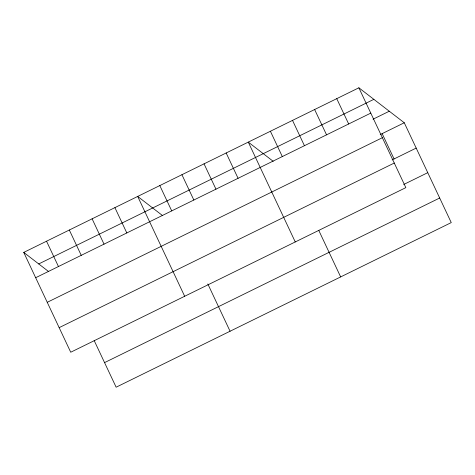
<?xml version="1.0" encoding="UTF-8"?>
<svg xmlns="http://www.w3.org/2000/svg" width="475" height="475" viewBox="0 0 475 475"><rect width="100%" height="100%" fill="white"/><g stroke="black" fill="none" stroke-linecap="round" stroke-linejoin="round"><path stroke-width="0.71" d="M358.868 87.798L405.846 187.631L70.728 352.236L23.75 252.403L358.868 87.798L404.272 122.764L451.25 222.597L116.132 387.202L94.204 340.611M38.73 263.94L373.855 99.34M35.667 277.721L370.785 113.115M373.029 119.213L389.292 111.227M380.202 134.585L404.272 122.764M47.233 302.314L382.357 137.708M392.118 159.909L416.189 148.081M59.155 327.643L394.28 163.038M403.691 184.496L427.755 172.674M104.559 362.615L439.678 198.01M273.184 161.298L248.283 142.12L295.26 241.947M162.598 215.62L137.691 196.436L184.668 296.269M23.75 252.403L48.658 271.587M382.155 133.629L394.066 158.947M336.751 98.663L348.668 123.981M314.634 109.529L326.551 134.847M292.517 120.389L304.433 145.706M318.737 230.328L340.658 276.919M270.4 131.254L282.31 156.572M226.165 152.98L238.076 178.297M204.042 163.845L215.959 189.163M181.925 174.711L193.842 200.028M207.83 283.979L230.072 331.235M159.808 185.577L171.724 210.894M114.903 207.628L126.819 232.952M92.114 218.827L104.031 244.144M69.326 230.019L81.243 255.336M46.538 241.211L58.455 266.528"/></g></svg>
